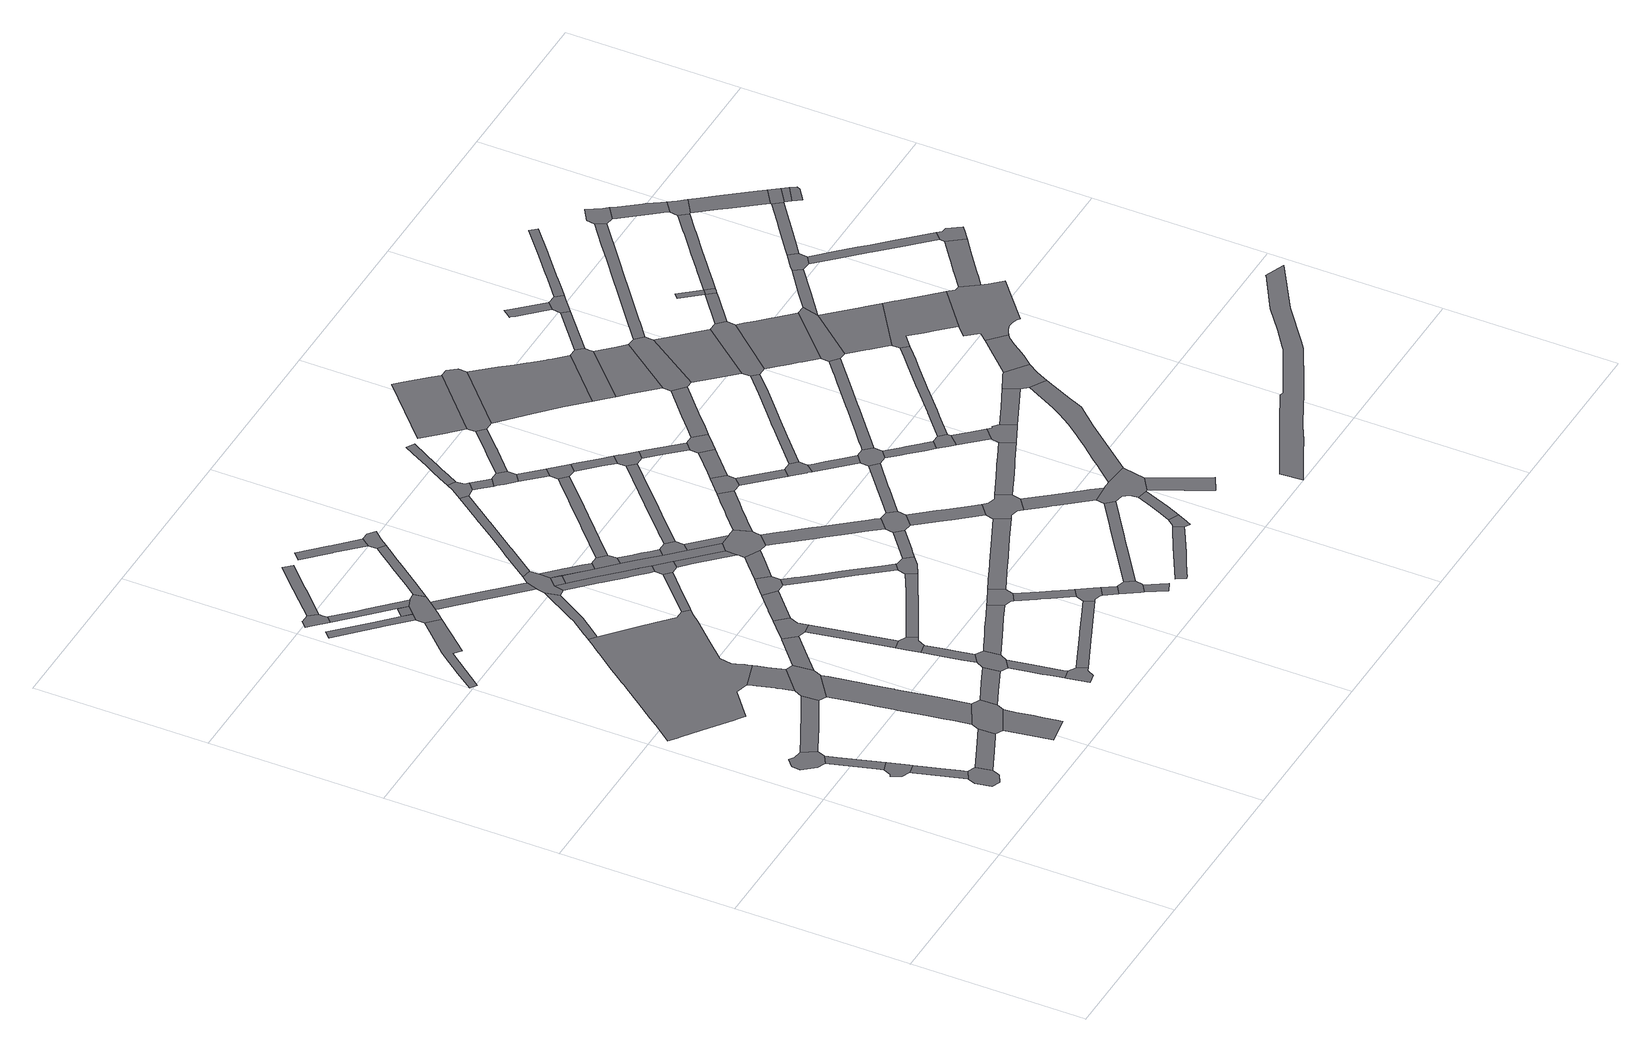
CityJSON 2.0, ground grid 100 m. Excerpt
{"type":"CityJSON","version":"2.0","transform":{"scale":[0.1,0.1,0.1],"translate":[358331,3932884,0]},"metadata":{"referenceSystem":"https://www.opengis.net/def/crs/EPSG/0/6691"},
"CityObjects":{
"road1":{"type":"Road","geometry":[{"type":"MultiSurface","lod":"1","boundaries":[[[0,1,2,3,4,5,6,7,8]]]}]},
"road2":{"type":"Road","geometry":[{"type":"MultiSurface","lod":"1","boundaries":[[[9,10,11,12,13,14,15,16]]]}]},
"road3":{"type":"Road","attributes":{"RoadStructureAttribute.sectionType":"1"},"geometry":[{"type":"MultiSurface","lod":"1","boundaries":[[[17,18,19,13,12,20,21,22]]]}]},
"road4":{"type":"Road","attributes":{"RoadStructureAttribute.sectionType":"1"},"geometry":[{"type":"MultiSurface","lod":"1","boundaries":[[[15,23,24,25,8,7,26,16]]]}]},
"road5":{"type":"Road","geometry":[{"type":"MultiSurface","lod":"1","boundaries":[[[21,27,28,29,30,31,32,33,22]]]}]},
"road6":{"type":"Road","attributes":{"RoadStructureAttribute.sectionType":"1"},"geometry":[{"type":"MultiSurface","lod":"1","boundaries":[[[34,35,33,32,36,37,38]]]}]},
"road7":{"type":"Road","attributes":{"RoadStructureAttribute.sectionType":"1"},"geometry":[{"type":"MultiSurface","lod":"1","boundaries":[[[39,40,41,42,43,44,45,46,1,0,47,48,49,50,51,52]]]}]},
"road8":{"type":"Road","attributes":{"RoadStructureAttribute.sectionType":"1"},"geometry":[{"type":"MultiSurface","lod":"1","boundaries":[[[53,54,55,56,57,58,59,60,61,62]]]}]},
"road9":{"type":"Road","geometry":[{"type":"MultiSurface","lod":"1","boundaries":[[[63,64,65,34,38,62,61,66]]]}]},
"road10":{"type":"Road","attributes":{"RoadStructureAttribute.sectionType":"1"},"geometry":[{"type":"MultiSurface","lod":"1","boundaries":[[[67,68,69,70,71,72,73,74,75,76,77,78,79]]]}]},
"road11":{"type":"Road","attributes":{"RoadStructureAttribute.sectionType":"1"},"geometry":[{"type":"MultiSurface","lod":"1","boundaries":[[[80,81,82,83,84,85,86,87,88,89,90,91,92,93,94,95,96,97,98,99,100,101,102,65,64]]]}]},
"road12":{"type":"Road","geometry":[{"type":"MultiSurface","lod":"1","boundaries":[[[103,104,105,106,107,108,109,110,111,112,113,114,115,116,117,118,119,120,121,122,123,124,125,126,127,128,129,130,131,132,133,134,135,136,137,138,139,140,141,142,143,144,145,146]]]}]},
"road13":{"type":"Road","geometry":[{"type":"MultiSurface","lod":"1","boundaries":[[[147,148,149,52,51,90,89,150]]]}]},
"road14":{"type":"Road","attributes":{"RoadStructureAttribute.sectionType":"1"},"geometry":[{"type":"MultiSurface","lod":"1","boundaries":[[[151,152,153,113,112,154,155,156,157,158,159,160,161,149,148]]]}]},
"road15":{"type":"Road","geometry":[{"type":"MultiSurface","lod":"1","boundaries":[[[162,163,164,165,166,167,168,169,170,171,172]]]}]},
"road16":{"type":"Road","attributes":{"RoadStructureAttribute.sectionType":"1"},"geometry":[{"type":"MultiSurface","lod":"1","boundaries":[[[173,174,175,176,177,178,179,180,181,182,183]]]}]},
"road17":{"type":"Road","attributes":{"RoadStructureAttribute.sectionType":"1"},"geometry":[{"type":"MultiSurface","lod":"1","boundaries":[[[184,185,186,187,188,189,63,66]]]}]},
"road18":{"type":"Road","attributes":{"RoadStructureAttribute.sectionType":"1"},"geometry":[{"type":"MultiSurface","lod":"1","boundaries":[[[190,191,192,193,167,166,194,195,196]]]}]},
"road19":{"type":"Road","attributes":{"RoadStructureAttribute.sectionType":"6"},"geometry":[{"type":"MultiSurface","lod":"1","boundaries":[[[197,196,198,199,200]]]}]},
"road20":{"type":"Road","attributes":{"RoadStructureAttribute.sectionType":"1"},"geometry":[{"type":"MultiSurface","lod":"1","boundaries":[[[201,202,203,204,147,150]]]}]},
"road21":{"type":"Road","geometry":[{"type":"MultiSurface","lod":"1","boundaries":[[[197,205,182,181,79,78,206,207,208,209,210,211,190,196]]]}]},
"road22":{"type":"Road","attributes":{"RoadStructureAttribute.sectionType":"1"},"geometry":[{"type":"MultiSurface","lod":"1","boundaries":[[[212,213,214,170,169,215,216,217,218]]]}]},
"road23":{"type":"Road","geometry":[{"type":"MultiSurface","lod":"1","boundaries":[[[219,220,221,222,223,224,225,226]]]}]},
"road24":{"type":"Road","attributes":{"RoadStructureAttribute.sectionType":"1"},"geometry":[{"type":"MultiSurface","lod":"1","boundaries":[[[227,228,229,230,220,219,231,232,233,234]]]}]},
"road25":{"type":"Road","attributes":{"RoadStructureAttribute.sectionType":"1"},"geometry":[{"type":"MultiSurface","lod":"1","boundaries":[[[132,235,236,237,238,239,240,241,242,243,244,133]]]}]},
"road26":{"type":"Road","geometry":[{"type":"MultiSurface","lod":"1","boundaries":[[[245,246,188,187,234,233,247,248]]]}]},
"road27":{"type":"Road","attributes":{"RoadStructureAttribute.sectionType":"1"},"geometry":[{"type":"MultiSurface","lod":"1","boundaries":[[[249,250,251,246,245,252,253,254]]]}]},
"road28":{"type":"Road","attributes":{"RoadStructureAttribute.sectionType":"6"},"geometry":[{"type":"MultiSurface","lod":"1","boundaries":[[[255,256,257,209,208,258,259,260,261,262]]]}]},
"road29":{"type":"Road","geometry":[{"type":"MultiSurface","lod":"1","boundaries":[[[263,264,265,266,267,268,249,254]]]}]},
"road30":{"type":"Road","attributes":{"RoadStructureAttribute.sectionType":"1"},"geometry":[{"type":"MultiSurface","lod":"1","boundaries":[[[269,270,271,267,266,272,273,274,275,276,277,278]]]}]},
"road31":{"type":"Road","geometry":[{"type":"MultiSurface","lod":"1","boundaries":[[[277,279,280,281,282,203,202,283,278]]]}]},
"road32":{"type":"Road","attributes":{"RoadStructureAttribute.sectionType":"1"},"geometry":[{"type":"MultiSurface","lod":"1","boundaries":[[[210,284,285,286,287,288,289,290,291,292,293,211]]]}]},
"road33":{"type":"Road","geometry":[{"type":"MultiSurface","lod":"1","boundaries":[[[261,240,239,294,295,296,297,298,299,262]]]}]},
"road34":{"type":"Road","attributes":{"RoadStructureAttribute.sectionType":"1"},"geometry":[{"type":"MultiSurface","lod":"1","boundaries":[[[300,301,302,281,280,303,304,305]]]}]},
"road35":{"type":"Road","attributes":{"RoadStructureAttribute.sectionType":"6"},"geometry":[{"type":"MultiSurface","lod":"1","boundaries":[[[295,306,307,308,309]]]}]},
"road36":{"type":"Road","attributes":{"RoadStructureAttribute.sectionType":"1"},"geometry":[{"type":"MultiSurface","lod":"1","boundaries":[[[247,310,311,312,313,314,315,316,317,318,319,248]]]}]},
"road37":{"type":"Road","attributes":{"RoadStructureAttribute.sectionType":"1"},"geometry":[{"type":"MultiSurface","lod":"1","boundaries":[[[320,321,322,323,126,125,324,325,326,327]]]}]},
"road38":{"type":"Road","geometry":[{"type":"MultiSurface","lod":"1","boundaries":[[[328,296,309,308,307]]]}]},
"road39":{"type":"Road","attributes":{"RoadStructureAttribute.sectionType":"1"},"geometry":[{"type":"MultiSurface","lod":"1","boundaries":[[[225,329,330,331,332,333,334,335,336,337,226]]]}]},
"road40":{"type":"Road","attributes":{"RoadStructureAttribute.sectionType":"1"},"geometry":[{"type":"MultiSurface","lod":"1","boundaries":[[[338,339,340,341,342,343,344,345]]]}]},
"road41":{"type":"Road","attributes":{"RoadStructureAttribute.sectionType":"1"},"geometry":[{"type":"MultiSurface","lod":"1","boundaries":[[[295,294,346,347,348,349,350,351,352,353,354,355,356,357,358,359,360]]]}]},
"road42":{"type":"Road","attributes":{"RoadStructureAttribute.sectionType":"1"},"geometry":[{"type":"MultiSurface","lod":"1","boundaries":[[[328,361,362,363,364,365,366,297,296]]]}]},
"road43":{"type":"Road","attributes":{"RoadStructureAttribute.sectionType":"1"},"geometry":[{"type":"MultiSurface","lod":"1","boundaries":[[[367,368,369,370,371,265,264,372,373,374,375,376,377,378,379]]]}]},
"road44":{"type":"Road","geometry":[{"type":"MultiSurface","lod":"1","boundaries":[[[380,381,305,304,382,383,384]]]}]},
"road45":{"type":"Road","geometry":[{"type":"MultiSurface","lod":"1","boundaries":[[[344,289,288,385,386,387,345]]]}]},
"road46":{"type":"Road","geometry":[{"type":"MultiSurface","lod":"1","boundaries":[[[388,363,362,389,390,391,392]]]}]},
"road47":{"type":"Road","geometry":[{"type":"MultiSurface","lod":"1","boundaries":[[[393,394,353,352,320,327]]]}]},
"road48":{"type":"Road","attributes":{"RoadStructureAttribute.sectionType":"1"},"geometry":[{"type":"MultiSurface","lod":"1","boundaries":[[[395,396,397,398,399,400,401,402,403,404,405,406,407,408,409,410,307,306]]]}]},
"road49":{"type":"Road","geometry":[{"type":"MultiSurface","lod":"1","boundaries":[[[411,315,314,412,413,414,415,416]]]}]},
"road50":{"type":"Road","attributes":{"RoadStructureAttribute.sectionType":"1"},"geometry":[{"type":"MultiSurface","lod":"1","boundaries":[[[417,418,419,420,421,422,390,389,423,424,425,426,427]]]}]},
"road51":{"type":"Road","geometry":[{"type":"MultiSurface","lod":"1","boundaries":[[[394,393,428,429,430,431]]]}]},
"road52":{"type":"Road","attributes":{"RoadStructureAttribute.sectionType":"1"},"geometry":[{"type":"MultiSurface","lod":"1","boundaries":[[[432,433,434,435,436,437,438,439,440,383,382,441,442,443,444,445,446,447,448,449]]]}]},
"road53":{"type":"Road","attributes":{"RoadStructureAttribute.sectionType":"1"},"geometry":[{"type":"MultiSurface","lod":"1","boundaries":[[[450,451,452,453,454,455,380,384]]]}]},
"road54":{"type":"Road","attributes":{"RoadStructureAttribute.sectionType":"1"},"geometry":[{"type":"MultiSurface","lod":"1","boundaries":[[[456,457,458,459,460,461,299,298,462,463,464,465,466,467,468,469,470]]]}]},
"road55":{"type":"Road","attributes":{"RoadStructureAttribute.sectionType":"1"},"geometry":[{"type":"MultiSurface","lod":"1","boundaries":[[[413,471,472,473,474,475,476,477,478,479,414]]]}]},
"road56":{"type":"Road","geometry":[{"type":"MultiSurface","lod":"1","boundaries":[[[426,480,481,482,483,427]]]}]},
"road57":{"type":"Road","geometry":[{"type":"MultiSurface","lod":"1","boundaries":[[[332,484,485,486,487,488,476,475,333]]]}]},
"road58":{"type":"Road","attributes":{"RoadStructureAttribute.sectionType":"1"},"geometry":[{"type":"MultiSurface","lod":"1","boundaries":[[[486,489,490,487]]]}]},
"road59":{"type":"Road","geometry":[{"type":"MultiSurface","lod":"1","boundaries":[[[378,491,492,493,494,449,448,379]]]}]},
"road60":{"type":"Road","geometry":[{"type":"MultiSurface","lod":"1","boundaries":[[[495,496,481,480,497]]]}]},
"road61":{"type":"Road","geometry":[{"type":"MultiSurface","lod":"1","boundaries":[[[498,499,500,501,490,489,502,503]]]}]},
"road62":{"type":"Road","geometry":[{"type":"MultiSurface","lod":"1","boundaries":[[[402,401,431,430,504,453,452,505,506,507,508,509,495,497]]]}]},
"road63":{"type":"Road","attributes":{"RoadStructureAttribute.sectionType":"1"},"geometry":[{"type":"MultiSurface","lod":"1","boundaries":[[[510,511,498,503]]]}]},
"road64":{"type":"Road","attributes":{"RoadStructureAttribute.sectionType":"1"},"geometry":[{"type":"MultiSurface","lod":"1","boundaries":[[[512,513,514,515,516,517,518,519,520,521,522,523,524,525,388,392]]]}]},
"road65":{"type":"Road","attributes":{"RoadStructureAttribute.sectionType":"1"},"geometry":[{"type":"MultiSurface","lod":"1","boundaries":[[[492,526,527,528,529,493]]]}]},
"road66":{"type":"Road","attributes":{"RoadStructureAttribute.sectionType":"1"},"geometry":[{"type":"MultiSurface","lod":"1","boundaries":[[[415,530,531,532,533,534,535,536,537,538,539,540,416]]]}]},
"road67":{"type":"Road","attributes":{"RoadStructureAttribute.sectionType":"1"},"geometry":[{"type":"MultiSurface","lod":"1","boundaries":[[[541,542,543,544,545,546,547,548,549,506,505,550,551,552,553,554,555,556,557,558,559]]]}]},
"road68":{"type":"Road","geometry":[{"type":"MultiSurface","lod":"1","boundaries":[[[560,561,562,563,470,469,564,565]]]}]},
"road69":{"type":"Road","attributes":{"RoadStructureAttribute.sectionType":"1"},"geometry":[{"type":"MultiSurface","lod":"1","boundaries":[[[482,566,567,568,569,570,571,572,573,574,575,576,577,578,579,483]]]}]},
"road70":{"type":"Road","attributes":{"RoadStructureAttribute.sectionType":"1"},"geometry":[{"type":"MultiSurface","lod":"1","boundaries":[[[580,581,565,564,582,583,584]]]}]},
"road71":{"type":"Road","attributes":{"RoadStructureAttribute.sectionType":"1"},"geometry":[{"type":"MultiSurface","lod":"1","boundaries":[[[585,586,587,588,509,508,589,590,591,592,593,594,595,596,597]]]}]},
"road72":{"type":"Road","geometry":[{"type":"MultiSurface","lod":"1","boundaries":[[[598,599,584,583,600,601,602,603]]]}]},
"road73":{"type":"Road","geometry":[{"type":"MultiSurface","lod":"1","boundaries":[[[604,605,606,541,559,529,528,607]]]}]},
"road74":{"type":"Road","attributes":{"RoadStructureAttribute.sectionType":"1"},"geometry":[{"type":"MultiSurface","lod":"1","boundaries":[[[608,609,610,611,612,613,614,615,616,617,618,619,620,621]]]}]},
"road75":{"type":"Road","attributes":{"RoadStructureAttribute.sectionType":"1"},"geometry":[{"type":"MultiSurface","lod":"1","boundaries":[[[622,623,624,625,501,500,626,627,628,629,630,631,632,633,634,635]]]}]},
"road76":{"type":"Road","attributes":{"RoadStructureAttribute.sectionType":"1"},"geometry":[{"type":"MultiSurface","lod":"1","boundaries":[[[561,636,637,638,639,640,641,642,643,644,645,646,562]]]}]},
"road77":{"type":"Road","attributes":{"RoadStructureAttribute.sectionType":"1"},"geometry":[{"type":"MultiSurface","lod":"1","boundaries":[[[647,603,602,648]]]}]},
"road78":{"type":"Road","attributes":{"RoadStructureAttribute.sectionType":"1"},"geometry":[{"type":"MultiSurface","lod":"1","boundaries":[[[649,650,651,652,653,654,655,656,657,658,604,607]]]}]},
"road79":{"type":"Road","geometry":[{"type":"MultiSurface","lod":"1","boundaries":[[[518,517,659,660,661,647,648]]]}]},
"road80":{"type":"Road","geometry":[{"type":"MultiSurface","lod":"1","boundaries":[[[662,597,596,663,664,665]]]}]},
"road81":{"type":"Road","attributes":{"RoadStructureAttribute.sectionType":"1"},"geometry":[{"type":"MultiSurface","lod":"1","boundaries":[[[666,667,660,659,668,669,670]]]}]},
"road82":{"type":"Road","attributes":{"RoadStructureAttribute.sectionType":"1"},"geometry":[{"type":"MultiSurface","lod":"1","boundaries":[[[671,672,673,599,598,674,675,676,677,678]]]}]},
"road83":{"type":"Road","geometry":[{"type":"MultiSurface","lod":"1","boundaries":[[[679,680,681,682,683,684,653,652,535,534,685,686,687]]]}]},
"road84":{"type":"Road","attributes":{"RoadStructureAttribute.sectionType":"1"},"geometry":[{"type":"MultiSurface","lod":"1","boundaries":[[[663,688,689,690,691,692,664]]]}]},
"road85":{"type":"Road","geometry":[{"type":"MultiSurface","lod":"1","boundaries":[[[621,693,694,695,696,697,698,608]]]}]},
"road86":{"type":"Road","attributes":{"RoadStructureAttribute.sectionType":"1"},"geometry":[{"type":"MultiSurface","lod":"1","boundaries":[[[699,700,701,702,606,605,703,704,705,706,707,708]]]}]},
"road87":{"type":"Road","geometry":[{"type":"MultiSurface","lod":"1","boundaries":[[[669,572,571,709,710,711,712,670]]]}]},
"road88":{"type":"Road","attributes":{"RoadStructureAttribute.sectionType":"1"},"geometry":[{"type":"MultiSurface","lod":"1","boundaries":[[[713,714,715,716,717,718,662,665]]]}]},
"road89":{"type":"Road","geometry":[{"type":"MultiSurface","lod":"1","boundaries":[[[719,691,690,720,721,722,723,724,725,726,727]]]}]},
"road90":{"type":"Road","attributes":{"RoadStructureAttribute.sectionType":"1"},"geometry":[{"type":"MultiSurface","lod":"1","boundaries":[[[728,729,730,731,732,679,687,733,734,735,736,737]]]}]},
"road91":{"type":"Road","attributes":{"RoadStructureAttribute.sectionType":"1"},"geometry":[{"type":"MultiSurface","lod":"1","boundaries":[[[738,739,740,697,696,741,742,743]]]}]},
"road92":{"type":"Road","attributes":{"RoadStructureAttribute.sectionType":"1"},"geometry":[{"type":"MultiSurface","lod":"1","boundaries":[[[744,745,710,709,746,747,748]]]}]},
"road93":{"type":"Road","attributes":{"RoadStructureAttribute.sectionType":"1"},"geometry":[{"type":"MultiSurface","lod":"1","boundaries":[[[725,749,750,751,752,753,754,726]]]}]},
"road94":{"type":"Road","geometry":[{"type":"MultiSurface","lod":"1","boundaries":[[[714,755,756,757,758,744,748,715]]]}]},
"road95":{"type":"Road","geometry":[{"type":"MultiSurface","lod":"1","boundaries":[[[634,759,760,743,742,761,762,763,764,737,736,635]]]}]},
"road96":{"type":"Road","geometry":[{"type":"MultiSurface","lod":"1","boundaries":[[[707,765,766,767,768,750,749,708]]]}]},
"road97":{"type":"Road","geometry":[{"type":"MultiSurface","lod":"1","boundaries":[[[769,770,771,772,773,774,775,776,777]]]}]},
"road98":{"type":"Road","attributes":{"RoadStructureAttribute.sectionType":"1"},"geometry":[{"type":"MultiSurface","lod":"1","boundaries":[[[778,779,780,781,782,783,681,680,784,785,786,787,788]]]}]},
"road99":{"type":"Road","attributes":{"RoadStructureAttribute.sectionType":"1"},"geometry":[{"type":"MultiSurface","lod":"1","boundaries":[[[789,762,761,790,791,792,793,794,795]]]}]},
"road100":{"type":"Road","attributes":{"RoadStructureAttribute.sectionType":"1"},"geometry":[{"type":"MultiSurface","lod":"1","boundaries":[[[796,797,798,799,800,801,802,803,804,805,806,766,765]]]}]},
"road101":{"type":"Road","geometry":[{"type":"MultiSurface","lod":"1","boundaries":[[[807,808,772,771,809,678,677,810,811]]]}]},
"road102":{"type":"Road","geometry":[{"type":"MultiSurface","lod":"1","boundaries":[[[812,813,814,815,816,817,801,800]]]}]},
"road103":{"type":"Road","attributes":{"RoadStructureAttribute.sectionType":"1"},"geometry":[{"type":"MultiSurface","lod":"1","boundaries":[[[818,819,758,757,820,821,822,823]]]}]},
"road104":{"type":"Road","attributes":{"RoadStructureAttribute.sectionType":"1"},"geometry":[{"type":"MultiSurface","lod":"1","boundaries":[[[824,825,826,827,828,829,830,831,832,833,834,719,727]]]}]},
"road105":{"type":"Road","attributes":{"RoadStructureAttribute.sectionType":"1"},"geometry":[{"type":"MultiSurface","lod":"1","boundaries":[[[810,835,836,837,838,839,840,841,842,843,844,845,846,847,848,811]]]}]},
"road106":{"type":"Road","attributes":{"RoadStructureAttribute.sectionType":"1"},"geometry":[{"type":"MultiSurface","lod":"1","boundaries":[[[849,850,814,813,851]]]}]},
"road107":{"type":"Road","geometry":[{"type":"MultiSurface","lod":"1","boundaries":[[[778,788,852,853,854,855,856,857,858,849,851]]]}]},
"road108":{"type":"Road","attributes":{"RoadStructureAttribute.sectionType":"1"},"geometry":[{"type":"MultiSurface","lod":"1","boundaries":[[[859,860,861,862,863,864,865,866,867,868,764,763,869,870,871,872,873,874]]]}]},
"road109":{"type":"Road","geometry":[{"type":"MultiSurface","lod":"1","boundaries":[[[875,876,840,839,877,878,879,880,881,882,883]]]}]},
"road110":{"type":"Road","attributes":{"RoadStructureAttribute.sectionType":"1"},"geometry":[{"type":"MultiSurface","lod":"1","boundaries":[[[884,885,886,887,888,889,890,891,892,893,894,895,896,768,767,897,898,899,900,901,902,903,904]]]}]},
"road111":{"type":"Road","attributes":{"RoadStructureAttribute.sectionType":"1"},"geometry":[{"type":"MultiSurface","lod":"1","boundaries":[[[905,881,880,906,907,908,909]]]}]},
"road112":{"type":"Road","attributes":{"RoadStructureAttribute.sectionType":"1"},"geometry":[{"type":"MultiSurface","lod":"1","boundaries":[[[855,910,911,912,913,914,856]]]}]},
"road113":{"type":"Road","geometry":[{"type":"MultiSurface","lod":"1","boundaries":[[[822,915,916,917,918,919,909,908,823]]]}]},
"road114":{"type":"Road","attributes":{"RoadStructureAttribute.sectionType":"1"},"geometry":[{"type":"MultiSurface","lod":"1","boundaries":[[[920,921,922,923,924,925,926,817,816,927,928,929,930,931,932,933,934,935,936]]]}]},
"road115":{"type":"Road","attributes":{"RoadStructureAttribute.sectionType":"1"},"geometry":[{"type":"MultiSurface","lod":"1","boundaries":[[[937,938,939,940,941,916,915]]]}]},
"road116":{"type":"Road","attributes":{"RoadStructureAttribute.sectionType":"1"},"geometry":[{"type":"MultiSurface","lod":"1","boundaries":[[[942,943,944,875,883]]]}]},
"road117":{"type":"Road","geometry":[{"type":"MultiSurface","lod":"1","boundaries":[[[945,946,947,939,938,829,828,948]]]}]},
"road118":{"type":"Road","geometry":[{"type":"MultiSurface","lod":"1","boundaries":[[[874,873,949,950,951,952,953,954,955,912,911]]]}]},
"road119":{"type":"Road","attributes":{"RoadStructureAttribute.sectionType":"1"},"geometry":[{"type":"MultiSurface","lod":"1","boundaries":[[[956,957,958,959,960,961,962,963,964,965,966,945,948]]]}]},
"road120":{"type":"Road","attributes":{"RoadStructureAttribute.sectionType":"1"},"geometry":[{"type":"MultiSurface","lod":"1","boundaries":[[[967,968,969,970,971,972,973,974]]]}]},
"road121":{"type":"Road","geometry":[{"type":"MultiSurface","lod":"1","boundaries":[[[961,884,904,975,976,977,962]]]}]},
"road122":{"type":"Road","attributes":{"RoadStructureAttribute.sectionType":"1"},"geometry":[{"type":"MultiSurface","lod":"1","boundaries":[[[978,979,980,952,951,981,982,983,984,985,986]]]}]},
"road123":{"type":"Road","geometry":[{"type":"MultiSurface","lod":"1","boundaries":[[[987,967,974,988,944,943,989,990,991,992]]]}]},
"road124":{"type":"Road","attributes":{"RoadStructureAttribute.sectionType":"1"},"geometry":[{"type":"MultiSurface","lod":"1","boundaries":[[[975,993,994,995,996,997,998,999,1000,976]]]}]},
"road125":{"type":"Road","attributes":{"RoadStructureAttribute.sectionType":"1"},"geometry":[{"type":"MultiSurface","lod":"1","boundaries":[[[1001,947,946,1002,1003]]]}]},
"road126":{"type":"Road","attributes":{"RoadStructureAttribute.sectionType":"1"},"geometry":[{"type":"MultiSurface","lod":"1","boundaries":[[[1004,1005,1006,1007,1008,1009,1010,1011,1012,1013,1014,1015,1016,1017,1018,1019,1020,1021,1022,1023,1024,1025,1026,1027,1028,1029,1030,1031]]]}]},
"road127":{"type":"Road","geometry":[{"type":"MultiSurface","lod":"1","boundaries":[[[1032,1033,1001,1034]]]}]},
"road128":{"type":"Road","geometry":[{"type":"MultiSurface","lod":"1","boundaries":[[[996,920,936,1035,1036,1037,1038,1039,1040,1041,1042,997]]]}]},
"road129":{"type":"Road","geometry":[{"type":"MultiSurface","lod":"1","boundaries":[[[1043,1044,1034,1001,1003]]]}]},
"road130":{"type":"Road","attributes":{"RoadStructureAttribute.sectionType":"1"},"geometry":[{"type":"MultiSurface","lod":"1","boundaries":[[[1045,1046,1047,1048,1049,1050,1051,1052,1053,1054,1055,1056,1057,1058,1059,918,917]]]}]},
"road131":{"type":"Road","attributes":{"RoadStructureAttribute.sectionType":"1"},"geometry":[{"type":"MultiSurface","lod":"1","boundaries":[[[991,1060,1061,1062,1063,1064,1065,1066,1067,1068,1069,1070,992]]]}]},
"road132":{"type":"Road","attributes":{"RoadStructureAttribute.sectionType":"1"},"geometry":[{"type":"MultiSurface","lod":"1","boundaries":[[[1071,1072,1073,1074,977,976]]]}]},
"road133":{"type":"Road","geometry":[{"type":"MultiSurface","lod":"1","boundaries":[[[1075,1076,1077,1078,1039,1038,1079,1080,1081,986,985,1082,1083,1084,1085,1086,1087,1088,1089,1090]]]}]},
"road134":{"type":"Road","attributes":{"RoadStructureAttribute.sectionType":"1"},"geometry":[{"type":"MultiSurface","lod":"1","boundaries":[[[1091,1092,1093,1094,1095,1096,1097,1098,1099,1034,1044,1100,1101,1102,1103,1104,1105,1106,1107,1108]]]}]},
"road135":{"type":"Road","geometry":[{"type":"MultiSurface","lod":"1","boundaries":[[[1109,1110,1111,1073,1072,1112,1113,1114]]]}]},
"road136":{"type":"Road","attributes":{"RoadStructureAttribute.sectionType":"1"},"geometry":[{"type":"MultiSurface","lod":"1","boundaries":[[[1115,1116,1117,1118,1119,1120,1121,1122,1123,1077,1076]]]}]},
"road137":{"type":"Road","attributes":{"RoadStructureAttribute.sectionType":"1"},"geometry":[{"type":"MultiSurface","lod":"1","boundaries":[[[1113,1124,1125,1126,1127,1128,1129,1130,1131,1132,1133,1134,1135,1136,1137,1138,1114]]]}]},
"road138":{"type":"Road","geometry":[{"type":"MultiSurface","lod":"1","boundaries":[[[1139,1140,1141,1142,1053,1052,1143]]]}]},
"road139":{"type":"Road","attributes":{"RoadStructureAttribute.sectionType":"1"},"geometry":[{"type":"MultiSurface","lod":"1","boundaries":[[[1144,1145,1146,1147,1148,1149,1150,1151,1152,1110,1109]]]}]},
"road140":{"type":"Road","attributes":{"RoadStructureAttribute.sectionType":"1"},"geometry":[{"type":"MultiSurface","lod":"1","boundaries":[[[1153,1154,1155,1156,1157,1158,1139,1143,1159,1160,1161,1162,1163,1164]]]}]},
"road141":{"type":"Road","geometry":[{"type":"MultiSurface","lod":"1","boundaries":[[[1107,1165,1166,1167,1164,1163,1108]]]}]},
"road142":{"type":"Road","geometry":[{"type":"MultiSurface","lod":"1","boundaries":[[[1168,1169,1133,1132,1119,1118,1170,1171]]]}]},
"road143":{"type":"Road","attributes":{"RoadStructureAttribute.sectionType":"1"},"geometry":[{"type":"MultiSurface","lod":"1","boundaries":[[[1172,1173,1174,1175,1166,1165,1176,1177,1178]]]}]},
"road144":{"type":"Road","geometry":[{"type":"MultiSurface","lod":"1","boundaries":[[[1149,1148,1179,1180,1172,1178]]]}]},
"road145":{"type":"Road","attributes":{"RoadStructureAttribute.sectionType":"1"},"geometry":[{"type":"MultiSurface","lod":"1","boundaries":[[[1179,1181,1182,1180]]]}]},
"road146":{"type":"Road","geometry":[{"type":"MultiSurface","lod":"1","boundaries":[[[1181,1183,1184,1185,1182]]]}]}
},
"vertices":[
[342,1205,0],[291,1279,0],[242,1286,0],[217,1307,0],[172,1267,0],[166,1218,0],[224,1146,0],[270,1126,0],[322,1159,0],
[337,791,0],[325,785,0],[352,731,0],[397,710,0],[456,722,0],[451,741,0],[416,854,0],[359,836,0],
[527,488,0],[497,587,0],[471,676,0],[402,694,0],[484,421,0],[538,450,0],
[408,882,0],[401,903,0],[341,1097,0],[348,874,0],
[466,374,0],[486,285,0],[532,266,0],[586,295,0],[590,305,0],[604,342,0],[585,431,0],
[870,559,0],[724,493,0],[744,405,0],[853,454,0],[873,463,0],
[672,1466,0],[647,1454,0],[585,1423,0],[559,1411,0],[551,1406,0],[458,1361,0],[408,1336,0],[403,1333,0],[449,1256,0],[498,1280,0],[517,1290,0],[667,1364,0],[715,1388,0],[706,1483,0],
[946,286,0],[953,244,0],[964,177,0],[1122,205,0],[1118,229,0],[1103,313,0],[1096,357,0],[1079,452,0],[1070,517,0],[919,440,0],
[1086,658,0],[1041,681,0],[892,603,0],[1092,563,0],
[324,3407,0],[199,3274,0],[179,3252,0],[84,3126,0],[5,3018,0],[39,2991,0],[218,3221,0],[257,3187,0],[276,3210,0],[285,3220,0],[289,3225,0],[441,3397,0],[376,3462,0],
[1014,836,0],[1009,864,0],[970,1084,0],[970,1088,0],[969,1092,0],[949,1204,0],[946,1221,0],[942,1245,0],[909,1433,0],[902,1473,0],[759,1366,0],[767,1321,0],[772,1293,0],[782,1234,0],[789,1194,0],[797,1149,0],[803,1115,0],[821,1012,0],[824,993,0],[832,950,0],[850,844,0],[866,753,0],[875,703,0],
[112,1893,0],[137,1875,0],[260,1784,0],[374,1701,0],[393,1688,0],[413,1673,0],[427,1662,0],[428,1660,0],[587,1792,0],[664,1772,0],[816,1818,0],[809,1843,0],[805,1856,0],[799,1874,0],[782,1924,0],[793,1991,0],[891,2098,0],[996,2212,0],[1011,2229,0],[1050,2272,0],[1056,2279,0],[1073,2296,0],[1079,2301,0],[1045,2337,0],[994,2337,0],[907,2415,0],[833,2481,0],[775,2534,0],[759,2548,0],[670,2628,0],[630,2658,0],[609,2629,0],[571,2580,0],[542,2539,0],[476,2459,0],[403,2363,0],[396,2353,0],[380,2327,0],[363,2304,0],[283,2198,0],[198,2086,0],[149,2020,0],[139,2008,0],[72,1923,0],
[911,1635,0],[864,1650,0],[728,1529,0],[920,1520,0],
[851,1699,0],[837,1747,0],[823,1795,0],[667,1760,0],[678,1724,0],[685,1699,0],[692,1676,0],[705,1628,0],[706,1622,0],[710,1609,0],[717,1579,0],
[69,3986,0],[105,3951,0],[105,3950,0],[143,3912,0],[162,3893,0],[195,3926,0],[195,3950,0],[195,3975,0],[156,4021,0],[107,4021,0],[105,4021,0],
[263,3697,0],[83,3878,0],[46,3841,0],[50,3837,0],[183,3706,0],[229,3661,0],[238,3652,0],[253,3637,0],[376,3512,0],[412,3547,0],[367,3592,0],
[1190,606,0],[1230,624,0],[1232,624,0],[1341,673,0],[1332,767,0],[1214,715,0],
[508,3613,0],[342,3778,0],[312,3808,0],[203,3918,0],[310,3744,0],[418,3636,0],[459,3594,0],
[413,3548,0],[458,3594,0],[417,3635,0],[368,3592,0],
[1042,1631,0],[1136,1717,0],[1076,1783,0],[1075,1782,0],
[412,3548,0],[463,3422,0],[471,3431,0],[497,3463,0],[538,3513,0],[569,3550,0],[557,3618,0],
[345,4208,0],[319,4183,0],[301,4164,0],[343,4121,0],[375,4153,0],[495,4269,0],[453,4311,0],
[1499,365,0],[1441,353,0],[1444,342,0],[1467,223,0],[1526,234,0],[1549,278,0],[1567,286,0],[1543,341,0],
[1404,547,0],[1418,469,0],[1420,461,0],[1430,413,0],[1494,392,0],[1463,558,0],[1439,686,0],[1386,649,0],
[713,2684,0],[774,2764,0],[788,2787,0],[798,2804,0],[886,2948,0],[869,3027,0],[747,2821,0],[730,2793,0],[658,2695,0],[633,2661,0],
[1408,847,0],[1355,811,0],[1462,729,0],[1454,823,0],
[1299,1099,0],[1319,990,0],[1337,891,0],[1394,922,0],[1375,1020,0],[1357,1112,0],
[891,3157,0],[673,3378,0],[552,3500,0],[512,3447,0],[573,3386,0],[852,3105,0],[879,3077,0],[904,3145,0],
[1379,1157,0],[1403,1169,0],[1375,1223,0],[1331,1246,0],[1273,1232,0],[1284,1177,0],
[1226,1480,0],[1226,1478,0],[1256,1319,0],[1309,1362,0],[1306,1377,0],[1300,1409,0],[1284,1491,0],[1277,1533,0],[1241,1713,0],[1183,1702,0],
[1229,1772,0],[1249,1820,0],[1188,1887,0],[1150,1851,0],[1145,1714,0],
[651,3659,0],[741,3777,0],[772,3818,0],[830,3894,0],[851,3922,0],[810,3952,0],[773,3903,0],[733,3849,0],[700,3807,0],[612,3690,0],
[931,2954,0],[944,3011,0],[991,3058,0],[995,3126,0],[990,3175,0],[935,3184,0],
[1272,1964,0],[1258,1951,0],[1256,1950,0],[1308,1874,0],[1421,1977,0],[1349,2034,0],
[988,2968,0],[1034,3014,0],[991,3057,0],[990,3057,0],
[1559,773,0],[1660,819,0],[1734,852,0],[1795,879,0],[1833,896,0],[1797,978,0],[1722,945,0],[1623,901,0],[1573,878,0],[1487,838,0],
[1276,2557,0],[1236,2520,0],[1168,2454,0],[1070,2361,0],[1088,2309,0],[1201,2417,0],[1221,2435,0],[1314,2524,0],
[1035,3014,0],
[1814,391,0],[1831,398,0],[1849,406,0],[2068,501,0],[2045,555,0],[1935,508,0],[1807,453,0],[1792,447,0],[1620,374,0],
[721,4177,0],[718,4180,0],[588,4310,0],[545,4268,0],[676,4137,0],[680,4133,0],[808,4003,0],[844,4052,0],
[1076,2809,0],[1079,2806,0],[1174,2710,0],[1188,2696,0],[1208,2677,0],[1256,2628,0],[1277,2607,0],[1313,2642,0],[1269,2687,0],[1267,2688,0],[1267,2689,0],[1243,2713,0],[1209,2747,0],[1101,2855,0],[988,2967,0],
[1134,2916,0],[1161,2889,0],[1194,2923,0],[1159,2960,0],[1114,3007,0],[1095,3028,0],
[1705,1392,0],[1704,1391,0],[1627,1351,0],[1595,1335,0],[1527,1300,0],[1439,1187,0],[1556,1247,0],[1686,1314,0],[1734,1339,0],[1750,1348,0],[1768,1357,0],[1865,1407,0],[1837,1462,0],
[1452,2127,0],[1404,2084,0],[1470,1975,0],[1507,2009,0],[1511,2061,0],
[885,3966,0],[931,4019,0],[894,4052,0],
[1244,2923,0],[1257,2794,0],[1289,2829,0],[1288,2858,0],[1287,2881,0],
[1357,2523,0],[1394,2560,0],
[1101,2856,0],[1210,2747,0],[1244,2713,0],[1268,2689,0],[1313,2643,0],[1395,2561,0],[1591,2363,0],[1636,2404,0],[1636,2405,0],[1505,2538,0],[1414,2631,0],[1351,2696,0],[1313,2735,0],[1256,2793,0],[1160,2889,0],[1134,2915,0],
[1826,991,0],[1881,881,0],[1888,870,0],[1939,903,0],[1953,951,0],[1916,1033,0],
[1416,2701,0],[1382,2736,0],[1373,2745,0],[1357,2761,0],[1351,2767,0],[1318,2799,0],[1314,2736,0],[1314,2735,0],[1353,2696,0],[1415,2632,0],[1451,2667,0],
[1407,2477,0],[1426,2460,0],[1590,2294,0],[1591,2362,0],
[1842,1597,0],[1748,1713,0],[1735,1729,0],[1700,1772,0],[1656,1826,0],[1611,1881,0],[1574,1926,0],[1554,1951,0],[1544,1963,0],[1593,1823,0],[1596,1820,0],[1605,1807,0],[1662,1739,0],[1696,1697,0],[1707,1684,0],[1734,1650,0],[1848,1511,0],[1886,1543,0],
[1594,2136,0],[1618,2157,0],[1672,2206,0],[1587,2250,0],[1568,2233,0],[1541,2208,0],
[1262,3623,0],[1237,3590,0],[1234,3586,0],[1151,3473,0],[1083,3381,0],[1056,3346,0],[1115,3341,0],[1123,3351,0],[1191,3444,0],[1217,3480,0],[1258,3535,0],[1261,3539,0],[1277,3561,0],[1403,3730,0],[1363,3760,0],
[1953,770,0],[1963,754,0],[1979,729,0],[1990,712,0],[2061,603,0],[2110,636,0],[2093,662,0],[2049,732,0],[2013,787,0],
[1506,2539,0],[1543,2575,0],[1543,2625,0],[1500,2667,0],
[2084,508,0],[2120,495,0],[2131,491,0],[2183,525,0],[2163,555,0],
[2179,419,0],[2229,453,0],
[1931,1442,0],[1981,1484,0],[1942,1530,0],[1893,1535,0],
[1711,2406,0],[1636,2481,0],[1637,2405,0],
[2301,344,0],[2303,352,0],[2311,392,0],[2278,443,0],[2241,327,0],[2251,310,0],
[1590,2289,0],[1722,2201,0],[1787,2263,0],[1790,2287,0],[1793,2313,0],[1760,2405,0],
[2316,206,0],[2371,231,0],
[1327,2919,0],[1517,3099,0],[1525,3107,0],[1536,3117,0],[1640,3216,0],[1774,3344,0],[1733,3387,0],[1708,3364,0],[1599,3260,0],[1563,3226,0],[1496,3162,0],[1444,3113,0],[1428,3098,0],[1334,3008,0],
[2016,1514,0],[2030,1525,0],[2150,1624,0],[2111,1670,0],
[2130,1030,0],[2146,1037,0],[2205,1064,0],[2328,1119,0],[2482,1187,0],[2437,1266,0],[2292,1202,0],[2114,1121,0],[2101,1115,0],[2049,1092,0],[2026,1082,0],
[2184,1779,0],[2165,1804,0],[2144,1825,0],[2086,1899,0],[1989,2017,0],[1959,2054,0],[1868,2165,0],[1853,2183,0],[1842,2197,0],[1756,2161,0],[1820,2083,0],[1830,2070,0],[1880,2008,0],[1891,1996,0],[1921,1959,0],[1972,1897,0],[2018,1841,0],[2050,1802,0],[2117,1719,0],
[1482,3792,0],[1475,3840,0],[1431,3864,0],[1409,3823,0],[1453,3736,0],[1497,3776,0],
[1643,2721,0],[1662,2740,0],[1710,2785,0],[1783,2855,0],[1860,2929,0],[2024,3083,0],[1982,3126,0],[1820,2973,0],[1745,2902,0],[1741,2898,0],[1669,2829,0],[1575,2739,0],[1548,2713,0],[1544,2709,0],
[1561,3708,0],[1540,3730,0],[1484,3702,0],[1531,3652,0],[1579,3689,0],
[1964,2590,0],[1940,2568,0],[1872,2507,0],[1854,2491,0],[1859,2374,0],[1875,2389,0],[1914,2424,0],[1935,2443,0],[1977,2481,0],[1998,2500,0],[2003,2504,0],[2048,2545,0],[1988,2611,0],
[1668,3644,0],[1629,3688,0],[1542,3640,0],[1569,3611,0],[1621,3557,0],[1668,3594,0],
[2266,1677,0],[2273,1727,0],[2237,1774,0],[2199,1617,0],
[2791,422,0],[2752,401,0],[2736,393,0],[2681,365,0],[2648,347,0],[2532,282,0],[2419,219,0],[2447,167,0],[2461,174,0],[2487,188,0],[2573,235,0],[2636,268,0],[2786,351,0],[2818,369,0],
[2673,725,0],[2624,690,0],[2530,622,0],[2493,596,0],[2515,539,0],[2529,548,0],[2564,574,0],[2609,606,0],[2709,676,0],[2721,685,0],[2749,705,0],[2794,737,0],[2846,774,0],[2805,818,0],
[1508,3900,0],[1536,3950,0],[1563,4000,0],[1564,4001,0],[1609,4082,0],[1657,4167,0],[1612,4192,0],[1584,4142,0],[1523,4031,0],[1491,3973,0],[1446,3892,0],
[1778,3479,0],[1734,3437,0],
[2320,1471,0],[2321,1469,0],[2336,1451,0],[2448,1315,0],[2518,1372,0],[2485,1411,0],[2402,1512,0],[2400,1515,0],[2370,1552,0],[2313,1621,0],
[1824,3343,0],[1868,3383,0],[1864,3388,0],
[2084,2699,0],[2098,2542,0],[2141,2584,0],[2144,2632,0],
[1971,3275,0],[1879,3372,0],[1925,3237,0],[1982,3176,0],[2026,3218,0],
[1774,3825,0],[1770,3821,0],[1751,3803,0],[1797,3764,0],[1811,3778,0],[1814,3781,0],[1934,3895,0],[1890,3936,0],
[2643,1217,0],[2655,1266,0],[2618,1348,0],[2587,1334,0],[2539,1346,0],[2534,1352,0],[2504,1197,0],[2552,1186,0],[2573,1160,0],
[2218,2416,0],[2236,2397,0],[2278,2353,0],[2321,2395,0],[2311,2406,0],
[2849,353,0],[2863,380,0],[2873,400,0],[2891,439,0],[2833,466,0],[2802,427,0],
[2400,1909,0],[2392,1903,0],[2374,1888,0],[2273,1803,0],[2286,1738,0],[2410,1841,0],[2426,1855,0],[2432,1860,0],[2583,1984,0],[2540,2026,0],
[2072,3083,0],[2116,3123,0],[2061,3181,0],[2044,3199,0],
[2278,2756,0],[2307,2782,0],[2244,2847,0],[2173,2781,0],[2141,2751,0],[2121,2733,0],
[2371,2393,0],[2279,2353,0],[2285,2346,0],[2347,2280,0],[2350,2277,0],[2365,2262,0],[2367,2260,0],[2404,2307,0],[2406,2357,0],
[2876,933,0],[2874,935,0],[2855,959,0],[2759,1076,0],[2735,1105,0],[2649,1068,0],[2665,1048,0],[2681,1028,0],[2813,868,0],[2920,876,0],
[2892,599,0],[2861,525,0],[2850,502,0],[2928,519,0],[2987,673,0],[2928,685,0],
[2290,2936,0],[2144,3093,0],[2148,3003,0],[2160,2990,0],[2245,2896,0],
[2542,2076,0],[2589,2114,0],[2534,2172,0],[2471,2237,0],[2431,2279,0],[2421,2290,0],
[2374,2845,0],[2385,2856,0],[2401,2870,0],[2340,2937,0],
[2895,765,0],[2921,734,0],[3000,676,0],[3084,732,0],[3106,863,0],[2970,876,0],
[2633,1982,0],[2680,2020,0],[2681,2070,0],[2639,2113,0],
[1796,4078,0],[1851,4021,0],[1888,3986,0],[2218,4297,0],[2184,4337,0],[2083,4444,0],[2046,4482,0],[2039,4489,0],[1706,4173,0],
[3008,1522,0],[2902,1475,0],[2838,1447,0],[2808,1433,0],[2776,1419,0],[2754,1410,0],[2743,1305,0],[2769,1317,0],[2874,1365,0],[2908,1381,0],[3044,1442,0],
[3104,692,0],[3050,575,0],[3080,516,0],[3086,503,0],[3098,479,0],[3157,363,0],[3250,412,0],
[2686,1924,0],[2712,1896,0],[2723,1885,0],[2778,1828,0],[2820,1783,0],[2864,1824,0],[2834,1855,0],[2816,1874,0],[2766,1927,0],[2752,1942,0],[2702,1996,0],
[2305,4247,0],[2268,4295,0],[1889,3966,0],[1982,3895,0],[2302,4197,0],
[2865,1736,0],[2893,1707,0],[2948,1765,0],[2948,1768,0],[2949,1786,0],[2913,1821,0],
[2473,3058,0],[2400,2991,0],[2447,2912,0],[2533,2990,0],[2699,3140,0],[2631,3198,0],
[2568,2506,0],[2684,2610,0],[2736,2656,0],[2846,2754,0],[2957,2858,0],[2922,2893,0],[2813,2792,0],[2649,2646,0],[2609,2610,0],[2600,2602,0],[2534,2543,0],
[2146,3746,0],[2284,3615,0],[2289,3610,0],[2365,3530,0],[2376,3519,0],[2659,3787,0],[2594,3855,0],[2579,3871,0],[2572,3878,0],[2511,3950,0],[2509,3953,0],[2506,3956,0],[2464,4005,0],[2409,4071,0],
[3077,1627,0],[3021,1687,0],[3017,1571,0],
[3061,1449,0],[3100,1467,0],[3169,1498,0],[3177,1502,0],[3140,1584,0],[3110,1612,0],[3097,1606,0],
[3385,1402,0],[3353,1353,0],[3304,1276,0],[3234,1190,0],[3198,1146,0],[3183,1127,0],[3095,1025,0],[3083,1010,0],[3061,984,0],[3055,977,0],[3344,1154,0],[3455,1278,0],[3475,1323,0],[3493,1363,0],[3571,1533,0],[3480,1585,0],
[2712,3788,0],[2709,3785,0],[2377,3518,0],[2386,3508,0],[2421,3471,0],[2462,3429,0],[2742,3699,0],[2743,3726,0],[2745,3749,0],
[3211,2590,0],[3149,2539,0],[3121,2515,0],[3073,2475,0],[3057,2461,0],[2926,2352,0],[2904,2333,0],[2864,2300,0],[2834,2275,0],[2793,2241,0],[2747,2203,0],[2699,2163,0],[2662,2132,0],[2726,2107,0],[2830,2194,0],[2927,2274,0],[2942,2286,0],[2966,2307,0],[3072,2395,0],[3095,2415,0],[3257,2550,0],
[2830,3606,0],[2505,3385,0],[2544,3345,0],[2633,3248,0],[2872,3563,0],
[3308,1560,0],[3446,1622,0],[3408,1705,0],[3269,1641,0],[3232,1625,0],
[2739,3137,0],[2962,3468,0],[2965,3518,0],[2922,3559,0],[2882,3562,0],
[3472,2318,0],[3416,2268,0],[3353,2212,0],[3238,2111,0],[3204,2080,0],[3067,1958,0],[3065,1957,0],[3066,1890,0],[3099,1920,0],[3235,2041,0],[3243,2048,0],[3272,2074,0],[3356,2148,0],[3387,2176,0],[3421,2205,0],[3491,2267,0],[3506,2280,0],
[2822,3050,0],[2922,2944,0],[3172,3248,0],[3099,3324,0],[3055,3371,0],
[2980,3949,0],[2982,3950,0],[2949,3989,0],
[3262,3152,0],[3265,3202,0],[3221,3244,0],[3007,2857,0],
[3582,1556,0],[3609,1611,0],[3649,1670,0],[3530,1758,0],[3521,1755,0],[3508,1752,0],[3485,1741,0],
[3073,2787,0],[3076,2783,0],[3106,2752,0],[3130,2726,0],[3147,2709,0],[3213,2640,0],[3492,2910,0],[3409,2997,0],[3396,3012,0],[3340,3070,0],[3296,3117,0],
[2999,4080,0],[2857,4229,0],[2836,4251,0],[2798,4203,0],[2801,4201,0],[2820,4180,0],[2924,4071,0],[2955,4038,0],
[3300,2548,0],[3517,2812,0],[3542,2907,0],
[3685,1922,0],[3644,1877,0],[3594,1824,0],[3698,1730,0],[3736,1780,0],[3758,1813,0],[3797,1861,0],[3814,1874,0],[3720,1960,0],
[2999,4079,0],[2955,4036,0],[3023,3985,0],[3055,4013,0],[3083,4036,0],[3051,4075,0],
[3377,2466,0],[3392,2451,0],[3447,2392,0],[3471,2366,0],[3755,2563,0],[3694,2627,0],[3677,2644,0],[3576,2751,0],
[3413,3398,0],[3420,3327,0],[3450,3352,0],
[3432,2,0],[3463,19,0],[3626,100,0],[3721,147,0],[3827,204,0],[3979,278,0],[4041,309,0],[4122,348,0],[4247,413,0],[4286,433,0],[4392,487,0],[4437,522,0],[4658,696,0],[4952,881,0],[4840,927,0],[4839,926,0],[4811,909,0],[4608,784,0],[4532,724,0],[4466,672,0],[4357,589,0],[4340,576,0],[4237,524,0],[4020,414,0],[3999,419,0],[3962,401,0],[3842,343,0],[3423,132,0],
[3349,3538,0],[3319,3512,0],[3444,3424,0],
[3571,2337,0],[3637,2265,0],[3680,2219,0],[3763,2131,0],[3987,2318,0],[3924,2386,0],[3816,2500,0],[3801,2516,0],
[3465,3364,0],[3481,3377,0],
[3066,3598,0],[3071,3603,0],[3110,3634,0],[3286,3774,0],[3306,3790,0],[3341,3818,0],[3481,3930,0],[3703,4108,0],[3673,4160,0],[3542,4056,0],[3444,3977,0],[3304,3865,0],[3249,3821,0],[3070,3678,0],[2939,3573,0],
[3117,4065,0],[3200,4135,0],[3213,4146,0],[3348,4261,0],[3359,4270,0],[3510,4398,0],[3478,4436,0],[3316,4299,0],[3193,4195,0],[3180,4185,0],[3129,4141,0],
[3669,2928,0],[3823,3047,0],[3787,3094,0],[3632,2976,0],
[4141,2152,0],[4114,2184,0],[4049,2278,0],[4023,2280,0],[3703,2073,0],[3763,2007,0],[3753,1996,0],[3834,1886,0],[3850,1895,0],[3870,1901,0],[3888,1904,0],[3907,1903,0],[3925,1899,0],[3943,1892,0],[3959,1882,0],[4201,2089,0],
[3902,3794,0],[3825,3732,0],[3803,3714,0],[3718,3645,0],[3683,3617,0],[3588,3540,0],[3573,3529,0],[3517,3483,0],[3462,3439,0],[3539,3423,0],[3555,3436,0],[3612,3482,0],[3641,3506,0],[3720,3570,0],[3841,3667,0],[3866,3687,0],[3966,3768,0],[3929,3816,0],
[3928,3126,0],[3891,3174,0],[3807,3110,0],[3827,3046,0],[3873,3042,0],[3923,3076,0],
[4176,2231,0],[4201,2250,0],[4334,2352,0],[4420,2417,0],[4350,2509,0],[4242,2426,0],[4221,2410,0],[4150,2355,0],[4143,2350,0],
[3981,2929,0],[4029,2878,0],[4095,2809,0],[4108,2795,0],[4157,2744,0],[4227,2670,0],[4264,2631,0],[4323,2568,0],[4352,2538,0],[4396,2579,0],[4307,2672,0],[4238,2745,0],[4156,2832,0],[4109,2881,0],[4031,2963,0],
[3827,4155,0],[3809,4180,0],[3756,4260,0],[3680,4210,0],[3753,4100,0],
[3986,3170,0],[4098,3256,0],[4099,3257,0],[4217,3347,0],[4264,3383,0],[4228,3432,0],[4110,3342,0],[4062,3305,0],[3931,3205,0],
[3982,3938,0],[3962,3971,0],[3941,4004,0],[3934,4013,0],[3933,4015,0],[3852,4119,0],[3767,4078,0],[3777,4064,0],[3867,3950,0],[3929,3873,0],[3935,3865,0],[4000,3916,0],
[3973,3767,0],[4065,3829,0],[4034,3871,0],
[4448,2552,0],[4420,2554,0],[4472,2456,0],[4500,2478,0],
[4319,3505,0],[4291,3543,0],[4171,3696,0],[4094,3792,0],[4061,3656,0],[4094,3613,0],[4229,3440,0],
[4272,3382,0],[4361,3447,0],
[4295,3351,0],[4387,3412,0],
[4327,3307,0],[4400,3360,0],[4408,3378,0]
]}
